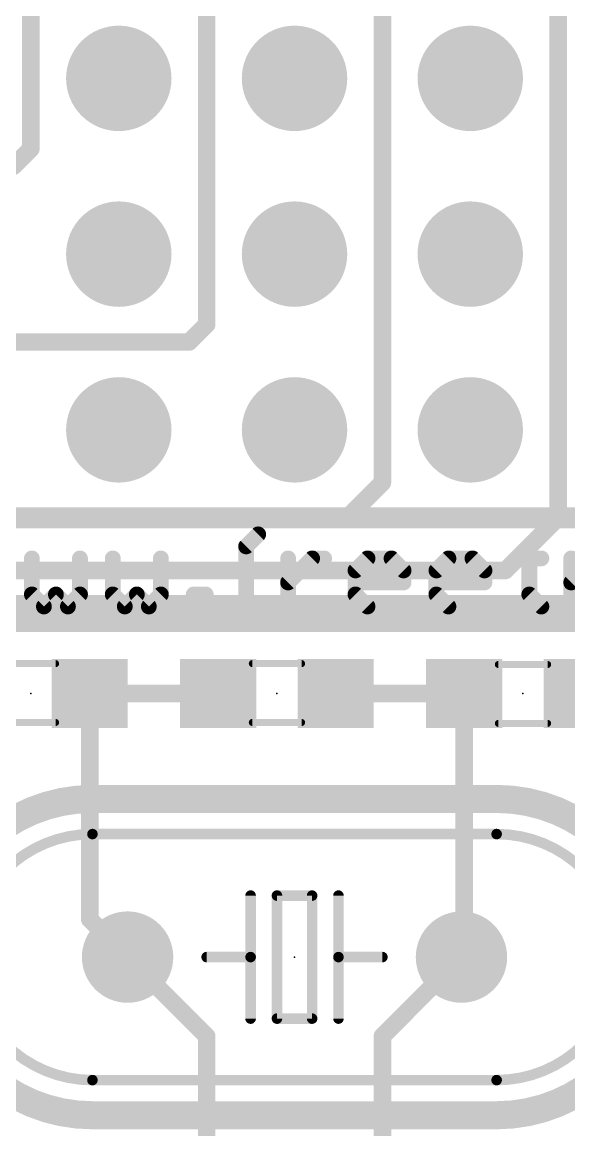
# Model space of a CAD drawing. Extents: x -0.08 to 2.71, y -0.01 to 2.11.
# Drawn here: x 1.445 to 1.756, y 0.902 to 1.532 of the extents above; entities that cross this region are included whole.
import ezdxf

# ---------------------------------------------------------------- set-up
doc = ezdxf.new("R2010")
doc.units = 0
for name, color, linetype in [('1', 14, 'CONTINUOUS'), ('16', 174, 'CONTINUOUS'), ('17', 94, 'CONTINUOUS'), ('18', 94, 'CONTINUOUS'), ('21', 251, 'CONTINUOUS'), ('22', 2, 'CONTINUOUS'), ('23', 178, 'CONTINUOUS'), ('51', 54, 'CONTINUOUS')]:
    doc.layers.add(name, color=color, linetype=linetype)

# ---------------------------------------------------------------- blocks, each defined once
blk = doc.blocks.new('RECT')
blk.add_solid([(-0.5, -0.5), (0.5, -0.5), (-0.5, 0.5), (0.5, 0.5)])
blk = doc.blocks.new('ROUNDP')
at = {"const_width": 0.5}
blk.add_lwpolyline([(0, -0.25, 1), (0, 0.25, 1), (0, -0.25)], format="xyb", dxfattribs=at)
blk = doc.blocks.new('ROUNDV')
at = {"const_width": 0.5}
blk.add_lwpolyline([(0, -0.25, 1), (0, 0.25, 1), (0, -0.25)], format="xyb", dxfattribs=at)

msp = doc.modelspace()

# ---------------------------------------------------------------- linework, layer by layer
at = {"layer": '1', "const_width": 0.01}
for points in [[(1.45, 1.46), (1.45, 1.86)], [(1.55, 1.36), (1.55, 1.86)], [(1.65, 1.27), (1.65, 1.86)], [(1.75, 1.25), (1.75, 1.86)], [(1.44, 1.45), (1.45, 1.46)], [(1.26, 1.45), (1.44, 1.45)], [(1.54, 1.35), (1.55, 1.36)], [(1.36, 1.35), (1.54, 1.35)], [(1.63, 1.25), (1.65, 1.27)], [(1.37, 1.25), (1.63, 1.25)], [(1.72, 1.22), (1.75, 1.25)], [(1.38, 1.22), (1.72, 1.22)], [(1.39, 1.19), (1.79, 1.19)], [(1.483465, 1.021535), (1.483465, 1.15)], [(1.483465, 1.15), (1.556535, 1.15)], [(1.696535, 1.15), (1.623465, 1.15)], [(1.696535, 1.001535), (1.696535, 1.15)], [(1.505, 1), (1.483465, 1.021535)], [(1.695, 1), (1.696535, 1.001535)]]:
    msp.add_lwpolyline(points, dxfattribs=at)
at = {"layer": '1', "const_width": 0.005}
for points in [[(1.4475, 1.46, 1), (1.4525, 1.46)], [(1.451768, 1.458232, 1), (1.448232, 1.461768)], [(1.44, 1.4475, 1), (1.44, 1.4525)], [(1.5475, 1.36, 1), (1.5525, 1.36)], [(1.551768, 1.358232, 1), (1.548232, 1.361768)], [(1.538232, 1.351768, 1), (1.541768, 1.348232)], [(1.54, 1.3475, 1), (1.54, 1.3525)], [(1.651768, 1.268232, 1), (1.648232, 1.271768)], [(1.6475, 1.27, 1), (1.6525, 1.27)], [(1.63, 1.2475, 1), (1.63, 1.2525)], [(1.751768, 1.248232, 1), (1.748232, 1.251768)], [(1.628232, 1.251768, 1), (1.631768, 1.248232)], [(1.7475, 1.25, 1), (1.7525, 1.25)], [(1.718232, 1.221768, 1), (1.721768, 1.218232)], [(1.72, 1.2175, 1), (1.72, 1.2225)], [(1.485965, 1.15, 1), (1.480965, 1.15)], [(1.483465, 1.1525, 1), (1.483465, 1.1475)], [(1.556535, 1.1475, 1), (1.556535, 1.1525)], [(1.623465, 1.1525, 1), (1.623465, 1.1475)], [(1.699035, 1.15, 1), (1.694035, 1.15)], [(1.696535, 1.1475, 1), (1.696535, 1.1525)], [(1.485232, 1.023303, 1), (1.481697, 1.019768)], [(1.480965, 1.021535, 1), (1.485965, 1.021535)], [(1.503232, 0.998232, 1), (1.506768, 1.001768)], [(1.693232, 1.001768, 1), (1.696768, 0.998232)], [(1.694035, 1.001535, 1), (1.699035, 1.001535)], [(1.698303, 0.999768, 1), (1.694768, 1.003303)]]:
    msp.add_lwpolyline(points, format="xyb", dxfattribs=at)
at = {"layer": '16'}
for points, const_width in [([(1.16, 1.2), (2.07, 1.2)], 0.012), ([(1.55, 0.955), (1.505, 1)], 0.01), ([(1.65, 0.955), (1.695, 1)], 0.01), ([(1.55, 0.79), (1.55, 0.955)], 0.01), ([(1.65, 0.79), (1.65, 0.955)], 0.01)]:
    msp.add_lwpolyline(points, dxfattribs=dict(at, const_width=const_width))
at = {"layer": '16', "const_width": 0.005}
for points in [[(1.506768, 1.001768, 1), (1.503232, 0.998232)], [(1.696768, 0.998232, 1), (1.693232, 1.001768)], [(1.5525, 0.955, 1), (1.5475, 0.955)], [(1.548232, 0.953232, 1), (1.551768, 0.956768)], [(1.6525, 0.955, 1), (1.6475, 0.955)], [(1.648232, 0.956768, 1), (1.651768, 0.953232)]]:
    msp.add_lwpolyline(points, format="xyb", dxfattribs=at)
at = {"layer": '21'}
for points, const_width in [([(1.572476, 1.233696), (1.579316, 1.240535)], 0.009), ([(1.572476, 1.1995), (1.572476, 1.233696)], 0.009), ([(1.733614, 1.233696), (1.733614, 1.206339)], 0.009), ([(1.450539, 1.226857), (1.450539, 1.206339)], 0.009), ([(1.477896, 1.206339), (1.477896, 1.226857)], 0.009), ([(1.496578, 1.226857), (1.496578, 1.206339)], 0.009), ([(1.523935, 1.206339), (1.523935, 1.226857)], 0.009), ([(1.59633, 1.1995), (1.59633, 1.226857)], 0.009), ([(1.59633, 1.213178), (1.610008, 1.226857)], 0.009), ([(1.610008, 1.226857), (1.616848, 1.226857)], 0.009), ([(1.634696, 1.220017), (1.641535, 1.226857)], 0.009), ([(1.641535, 1.226857), (1.655214, 1.226857)], 0.009), ([(1.655214, 1.226857), (1.662053, 1.220017)], 0.009), ([(1.680735, 1.220017), (1.687574, 1.226857)], 0.009), ([(1.687574, 1.226857), (1.701253, 1.226857)], 0.009), ([(1.701253, 1.226857), (1.708092, 1.220017)], 0.009), ([(1.726775, 1.226857), (1.740453, 1.226857)], 0.009), ([(1.757467, 1.1995), (1.757467, 1.226857)], 0.009), ([(1.757467, 1.213178), (1.771146, 1.226857)], 0.009), ([(1.565637, 1.220017), (1.579316, 1.220017)], 0.009), ([(1.634696, 1.206339), (1.634696, 1.220017)], 0.009), ([(1.662053, 1.220017), (1.662053, 1.213178)], 0.009), ([(1.680735, 1.206339), (1.680735, 1.220017)], 0.009), ([(1.708092, 1.220017), (1.708092, 1.213178)], 0.009), ([(1.662053, 1.213178), (1.634696, 1.213178)], 0.009), ([(1.708092, 1.213178), (1.680735, 1.213178)], 0.009), ([(1.450539, 1.206339), (1.457378, 1.1995)], 0.009), ([(1.457378, 1.1995), (1.464218, 1.206339)], 0.009), ([(1.464218, 1.206339), (1.471057, 1.1995)], 0.009), ([(1.471057, 1.1995), (1.477896, 1.206339)], 0.009), ([(1.496578, 1.206339), (1.503418, 1.1995)], 0.009), ([(1.503418, 1.1995), (1.510257, 1.206339)], 0.009), ([(1.510257, 1.206339), (1.517096, 1.1995)], 0.009), ([(1.517096, 1.1995), (1.523935, 1.206339)], 0.009), ([(1.542618, 1.1995), (1.542618, 1.206339)], 0.009), ([(1.542618, 1.206339), (1.549457, 1.206339)], 0.009), ([(1.549457, 1.206339), (1.549457, 1.1995)], 0.009), ([(1.641535, 1.1995), (1.634696, 1.206339)], 0.009), ([(1.687574, 1.1995), (1.680735, 1.206339)], 0.009), ([(1.733614, 1.206339), (1.740453, 1.1995)], 0.009), ([(1.549457, 1.1995), (1.542618, 1.1995)], 0.009), ([(1.655214, 1.1995), (1.641535, 1.1995)], 0.009), ([(1.701253, 1.1995), (1.687574, 1.1995)], 0.009), ([(1.485, 1.09), (1.715, 1.09)], 0.016), ([(1.715, 1.07), (1.485, 1.07)], 0.006), ([(1.575, 1.035), (1.575, 1)], 0.006), ([(1.59, 1.035), (1.61, 1.035)], 0.006), ([(1.59, 0.965), (1.59, 1.035)], 0.006), ([(1.61, 1.035), (1.61, 0.965)], 0.006), ([(1.625, 1.035), (1.625, 1)], 0.006), ([(1.575, 1), (1.55, 1)], 0.006), ([(1.575, 1), (1.575, 0.965)], 0.006), ([(1.625, 1), (1.625, 0.965)], 0.006), ([(1.625, 1), (1.65, 1)], 0.006), ([(1.61, 0.965), (1.59, 0.965)], 0.006), ([(1.485, 0.93), (1.715, 0.93)], 0.006), ([(1.485, 0.91), (1.715, 0.91)], 0.016)]:
    msp.add_lwpolyline(points, dxfattribs=dict(at, const_width=const_width))
for points, const_width in [([(1.580907, 1.238944, 1), (1.577725, 1.242126)], 0.0045), ([(1.574726, 1.233696, 1), (1.570226, 1.233696)], 0.0045), ([(1.570885, 1.235287, 1), (1.574067, 1.232105)], 0.0045), ([(1.735864, 1.233696, 1), (1.731364, 1.233696)], 0.0045), ([(1.452789, 1.226857, 1), (1.448289, 1.226857)], 0.0045), ([(1.480146, 1.226857, 1), (1.475646, 1.226857)], 0.0045), ([(1.498828, 1.226857, 1), (1.494328, 1.226857)], 0.0045), ([(1.526185, 1.226857, 1), (1.521685, 1.226857)], 0.0045), ([(1.59858, 1.226857, 1), (1.59408, 1.226857)], 0.0045), ([(1.610008, 1.229107, 1), (1.610008, 1.224607)], 0.0045), ([(1.611599, 1.225266, 1), (1.608417, 1.228448)], 0.0045), ([(1.616848, 1.224607, 1), (1.616848, 1.229107)], 0.0045), ([(1.641535, 1.229107, 1), (1.641535, 1.224607)], 0.0045), ([(1.643126, 1.225266, 1), (1.639944, 1.228448)], 0.0045), ([(1.656805, 1.228448, 1), (1.653623, 1.225266)], 0.0045), ([(1.655214, 1.224607, 1), (1.655214, 1.229107)], 0.0045), ([(1.687574, 1.229107, 1), (1.687574, 1.224607)], 0.0045), ([(1.689165, 1.225266, 1), (1.685983, 1.228448)], 0.0045), ([(1.702844, 1.228448, 1), (1.699662, 1.225266)], 0.0045), ([(1.701253, 1.224607, 1), (1.701253, 1.229107)], 0.0045), ([(1.726775, 1.229107, 1), (1.726775, 1.224607)], 0.0045), ([(1.740453, 1.224607, 1), (1.740453, 1.229107)], 0.0045), ([(1.759717, 1.226857, 1), (1.755217, 1.226857)], 0.0045), ([(1.565637, 1.222267, 1), (1.565637, 1.217767)], 0.0045), ([(1.579316, 1.217767, 1), (1.579316, 1.222267)], 0.0045), ([(1.636946, 1.220017, 1), (1.632446, 1.220017)], 0.0045), ([(1.633105, 1.221608, 1), (1.636287, 1.218426)], 0.0045), ([(1.664303, 1.220017, 1), (1.659803, 1.220017)], 0.0045), ([(1.660462, 1.218426, 1), (1.663644, 1.221608)], 0.0045), ([(1.682985, 1.220017, 1), (1.678485, 1.220017)], 0.0045), ([(1.679144, 1.221608, 1), (1.682326, 1.218426)], 0.0045), ([(1.710342, 1.220017, 1), (1.705842, 1.220017)], 0.0045), ([(1.706501, 1.218426, 1), (1.709683, 1.221608)], 0.0045), ([(1.594739, 1.214769, 1), (1.597921, 1.211587)], 0.0045), ([(1.634696, 1.215428, 1), (1.634696, 1.210928)], 0.0045), ([(1.662053, 1.210928, 1), (1.662053, 1.215428)], 0.0045), ([(1.680735, 1.215428, 1), (1.680735, 1.210928)], 0.0045), ([(1.708092, 1.210928, 1), (1.708092, 1.215428)], 0.0045), ([(1.755876, 1.214769, 1), (1.759058, 1.211587)], 0.0045), ([(1.45213, 1.20793, 1), (1.448948, 1.204748)], 0.0045), ([(1.465808, 1.20793, 1), (1.462627, 1.204748)], 0.0045), ([(1.465808, 1.204748, 1), (1.462627, 1.20793)], 0.0045), ([(1.479487, 1.204748, 1), (1.476305, 1.20793)], 0.0045), ([(1.498169, 1.20793, 1), (1.494988, 1.204748)], 0.0045), ([(1.511848, 1.20793, 1), (1.508666, 1.204748)], 0.0045), ([(1.511848, 1.204748, 1), (1.508666, 1.20793)], 0.0045), ([(1.525526, 1.204748, 1), (1.522344, 1.20793)], 0.0045), ([(1.544868, 1.206339, 1), (1.540368, 1.206339)], 0.0045), ([(1.542618, 1.208589, 1), (1.542618, 1.204089)], 0.0045), ([(1.551707, 1.206339, 1), (1.547207, 1.206339)], 0.0045), ([(1.549457, 1.204089, 1), (1.549457, 1.208589)], 0.0045), ([(1.636287, 1.20793, 1), (1.633105, 1.204748)], 0.0045), ([(1.659803, 1.213178, 1), (1.664303, 1.213178)], 0.0045), ([(1.682326, 1.20793, 1), (1.679144, 1.204748)], 0.0045), ([(1.705842, 1.213178, 1), (1.710342, 1.213178)], 0.0045), ([(1.735205, 1.20793, 1), (1.732023, 1.204748)], 0.0045), ([(1.448289, 1.206339, 1), (1.452789, 1.206339)], 0.0045), ([(1.475646, 1.206339, 1), (1.480146, 1.206339)], 0.0045), ([(1.494328, 1.206339, 1), (1.498828, 1.206339)], 0.0045), ([(1.521685, 1.206339, 1), (1.526185, 1.206339)], 0.0045), ([(1.542618, 1.20175, 1), (1.542618, 1.19725)], 0.0045), ([(1.549457, 1.19725, 1), (1.549457, 1.20175)], 0.0045), ([(1.632446, 1.206339, 1), (1.636946, 1.206339)], 0.0045), ([(1.641535, 1.20175, 1), (1.641535, 1.19725)], 0.0045), ([(1.655214, 1.19725, 1), (1.655214, 1.20175)], 0.0045), ([(1.678485, 1.206339, 1), (1.682985, 1.206339)], 0.0045), ([(1.687574, 1.20175, 1), (1.687574, 1.19725)], 0.0045), ([(1.701253, 1.19725, 1), (1.701253, 1.20175)], 0.0045), ([(1.731364, 1.206339, 1), (1.735864, 1.206339)], 0.0045), ([(1.455787, 1.201091, 1), (1.458969, 1.197909)], 0.0045), ([(1.455787, 1.197909, 1), (1.458969, 1.201091)], 0.0045), ([(1.469466, 1.201091, 1), (1.472648, 1.197909)], 0.0045), ([(1.469466, 1.197909, 1), (1.472648, 1.201091)], 0.0045), ([(1.501827, 1.201091, 1), (1.505009, 1.197909)], 0.0045), ([(1.501827, 1.197909, 1), (1.505009, 1.201091)], 0.0045), ([(1.515505, 1.201091, 1), (1.518687, 1.197909)], 0.0045), ([(1.515505, 1.197909, 1), (1.518687, 1.201091)], 0.0045), ([(1.540368, 1.1995, 1), (1.544868, 1.1995)], 0.0045), ([(1.547207, 1.1995, 1), (1.551707, 1.1995)], 0.0045), ([(1.570226, 1.1995, 1), (1.574726, 1.1995)], 0.0045), ([(1.59408, 1.1995, 1), (1.59858, 1.1995)], 0.0045), ([(1.639944, 1.197909, 1), (1.643126, 1.201091)], 0.0045), ([(1.685983, 1.197909, 1), (1.689165, 1.201091)], 0.0045), ([(1.738862, 1.197909, 1), (1.742044, 1.201091)], 0.0045), ([(1.755217, 1.1995, 1), (1.759717, 1.1995)], 0.0045), ([(1.485, 1.09, 1), (1.485, 0.91)], 0.016), ([(1.485, 1.094, 1), (1.485, 1.086)], 0.008), ([(1.485, 1.086, 1), (1.485, 1.094)], 0.008), ([(1.715, 0.91, 1), (1.715, 1.09)], 0.016), ([(1.715, 1.094, 1), (1.715, 1.086)], 0.008), ([(1.715, 1.086, 1), (1.715, 1.094)], 0.008), ([(1.485, 1.07, 1), (1.485, 0.93)], 0.006), ([(1.485, 1.0715, 1), (1.485, 1.0685)], 0.003), ([(1.485, 1.0685, 1), (1.485, 1.0715)], 0.003), ([(1.715, 0.93, 1), (1.715, 1.07)], 0.006), ([(1.715, 1.0715, 1), (1.715, 1.0685)], 0.003), ([(1.715, 1.0685, 1), (1.715, 1.0715)], 0.003), ([(1.5765, 1.035, 1), (1.5735, 1.035)], 0.003), ([(1.59, 1.0365, 1), (1.59, 1.0335)], 0.003), ([(1.5915, 1.035, 1), (1.5885, 1.035)], 0.003), ([(1.6115, 1.035, 1), (1.6085, 1.035)], 0.003), ([(1.61, 1.0335, 1), (1.61, 1.0365)], 0.003), ([(1.6265, 1.035, 1), (1.6235, 1.035)], 0.003), ([(1.55, 1.0015, 1), (1.55, 0.9985)], 0.003), ([(1.5765, 1, 1), (1.5735, 1)], 0.003), ([(1.575, 0.9985, 1), (1.575, 1.0015)], 0.003), ([(1.6265, 1, 1), (1.6235, 1)], 0.003), ([(1.625, 1.0015, 1), (1.625, 0.9985)], 0.003), ([(1.65, 0.9985, 1), (1.65, 1.0015)], 0.003), ([(1.5735, 1, 1), (1.5765, 1)], 0.003), ([(1.6235, 1, 1), (1.6265, 1)], 0.003), ([(1.5735, 0.965, 1), (1.5765, 0.965)], 0.003), ([(1.59, 0.9665, 1), (1.59, 0.9635)], 0.003), ([(1.5885, 0.965, 1), (1.5915, 0.965)], 0.003), ([(1.6085, 0.965, 1), (1.6115, 0.965)], 0.003), ([(1.61, 0.9635, 1), (1.61, 0.9665)], 0.003), ([(1.6235, 0.965, 1), (1.6265, 0.965)], 0.003), ([(1.485, 0.9315, 1), (1.485, 0.9285)], 0.003), ([(1.485, 0.9285, 1), (1.485, 0.9315)], 0.003), ([(1.715, 0.9315, 1), (1.715, 0.9285)], 0.003), ([(1.715, 0.9285, 1), (1.715, 0.9315)], 0.003), ([(1.485, 0.914, 1), (1.485, 0.906)], 0.008), ([(1.485, 0.906, 1), (1.485, 0.914)], 0.008), ([(1.715, 0.914, 1), (1.715, 0.906)], 0.008), ([(1.715, 0.906, 1), (1.715, 0.914)], 0.008)]:
    msp.add_lwpolyline(points, format="xyb", dxfattribs=dict(at, const_width=const_width))
at = {"layer": '22', "const_width": 0.012}
msp.add_lwpolyline([(2.43, 1.25), (0.91, 1.25)], dxfattribs=at)
at = {"layer": '23'}
for p in [(1.45, 1.15), (1.59, 1.15), (1.73, 1.15), (1.6, 1)]:
    msp.add_point(p, dxfattribs=at)
at = {"layer": '51', "const_width": 0.004}
for points in [[(1.435984, 1.167008), (1.464016, 1.167008)], [(1.575984, 1.167008), (1.604016, 1.167008)], [(1.744016, 1.166496), (1.715984, 1.166496)], [(1.435984, 1.133504), (1.464016, 1.133504)], [(1.575984, 1.133504), (1.604016, 1.133504)], [(1.744016, 1.132992), (1.715984, 1.132992)]]:
    msp.add_lwpolyline(points, dxfattribs=at)
at = {"layer": '51', "const_width": 0.002}
for points in [[(1.464016, 1.166008, 1), (1.464016, 1.168008)], [(1.575984, 1.168008, 1), (1.575984, 1.166008)], [(1.604016, 1.166008, 1), (1.604016, 1.168008)], [(1.715984, 1.167496, 1), (1.715984, 1.165496)], [(1.744016, 1.165496, 1), (1.744016, 1.167496)], [(1.464016, 1.132504, 1), (1.464016, 1.134504)], [(1.575984, 1.134504, 1), (1.575984, 1.132504)], [(1.604016, 1.132504, 1), (1.604016, 1.134504)], [(1.715984, 1.133992, 1), (1.715984, 1.131992)], [(1.744016, 1.131992, 1), (1.744016, 1.133992)]]:
    msp.add_lwpolyline(points, format="xyb", dxfattribs=at)

# ---------------------------------------------------------------- block references
at = {"layer": '1', "xscale": 0.043307, "yscale": 0.03937}
for p in [(1.483465, 1.15), (1.556535, 1.15), (1.623465, 1.15)]:
    msp.add_blockref('RECT', p, dxfattribs=at)
at = {"layer": '1', "xscale": 0.043307, "yscale": 0.03937, "rotation": 180}
for p in [(1.696535, 1.15), (1.763465, 1.15)]:
    msp.add_blockref('RECT', p, dxfattribs=at)
at = {"layer": '17', "xscale": 0.052, "yscale": 0.052}
for p in [(1.505, 1), (1.505, 1), (1.695, 1), (1.695, 1)]:
    msp.add_blockref('ROUNDP', p, dxfattribs=at)
at = {"layer": '18', "xscale": 0.06, "yscale": 0.06}
for p in [(1.5, 1.5), (1.5, 1.5), (1.6, 1.5), (1.6, 1.5), (1.7, 1.5), (1.7, 1.5), (1.5, 1.4), (1.5, 1.4), (1.6, 1.4), (1.6, 1.4), (1.7, 1.4), (1.7, 1.4), (1.5, 1.3), (1.5, 1.3), (1.6, 1.3), (1.6, 1.3), (1.7, 1.3), (1.7, 1.3)]:
    msp.add_blockref('ROUNDV', p, dxfattribs=at)
at = {"layer": '51', "xscale": 0.019689, "yscale": 0.037402}
for p in [(1.472844, 1.150201), (1.566844, 1.150201), (1.612844, 1.150201)]:
    msp.add_blockref('RECT', p, dxfattribs=at)
at = {"layer": '51', "xscale": 0.019689, "yscale": 0.037402, "rotation": 180}
for p in [(1.707156, 1.149799), (1.753156, 1.149799)]:
    msp.add_blockref('RECT', p, dxfattribs=at)

doc.saveas('drawing.dxf')
